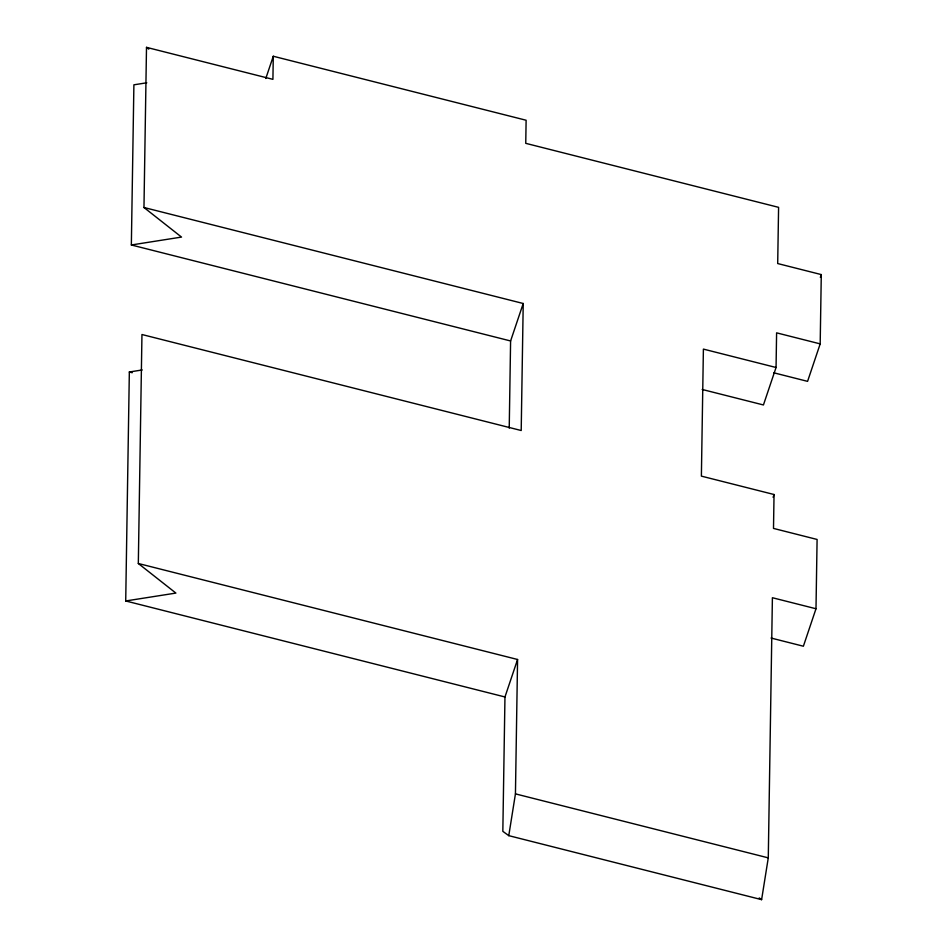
<?xml version="1.0" encoding="UTF-8"?>
<svg xmlns="http://www.w3.org/2000/svg" width="947" height="947" viewBox="0 0 947 947"><rect width="100%" height="100%" fill="white"/><g stroke="black" fill="none" stroke-linecap="round" stroke-linejoin="round"><path stroke-width="1.42" d="M771.047 638.041L803.387 646.221L815.994 608.755L772.397 597.723L768.277 857.864L761.613 899.65L508.776 835.656L502.833 831.336L504.964 696.968L125.714 600.966L129.337 371.993L142.239 369.957M509.226 428.115L510.599 340.967L131.349 244.977L133.894 84.816L146.785 82.791M125.714 600.966L175.882 593.082L138.321 563.501L141.955 334.516L521.205 430.518L523.218 303.502L143.968 207.5L146.501 47.35L272.914 79.347L273.281 56.252L526.118 120.245L525.751 143.34L778.588 207.346L777.7 263.55L821.286 274.583L820.185 343.879L807.578 381.357L773.829 372.81M508.776 835.656L515.44 793.87L517.571 659.491L138.321 563.501M702.177 389.466L763.436 404.961L776.055 367.495L703.396 349.1L701.384 476.128L774.042 494.512L773.498 528.414L817.095 539.459L815.994 608.755M776.055 367.495L776.599 332.847L820.185 343.879M265.811 78.459L273.281 56.252M510.599 340.967L523.218 303.502M504.964 696.968L517.571 659.491M820.351 277.353L821.286 274.583M773.107 497.293L774.042 494.512M131.349 244.977L181.516 237.081L143.968 207.5M129.337 371.993L132.201 372.716M515.44 793.87L768.277 857.864M759.234 897.922L761.613 899.65M146.501 47.35L148.774 49.137"/></g></svg>
